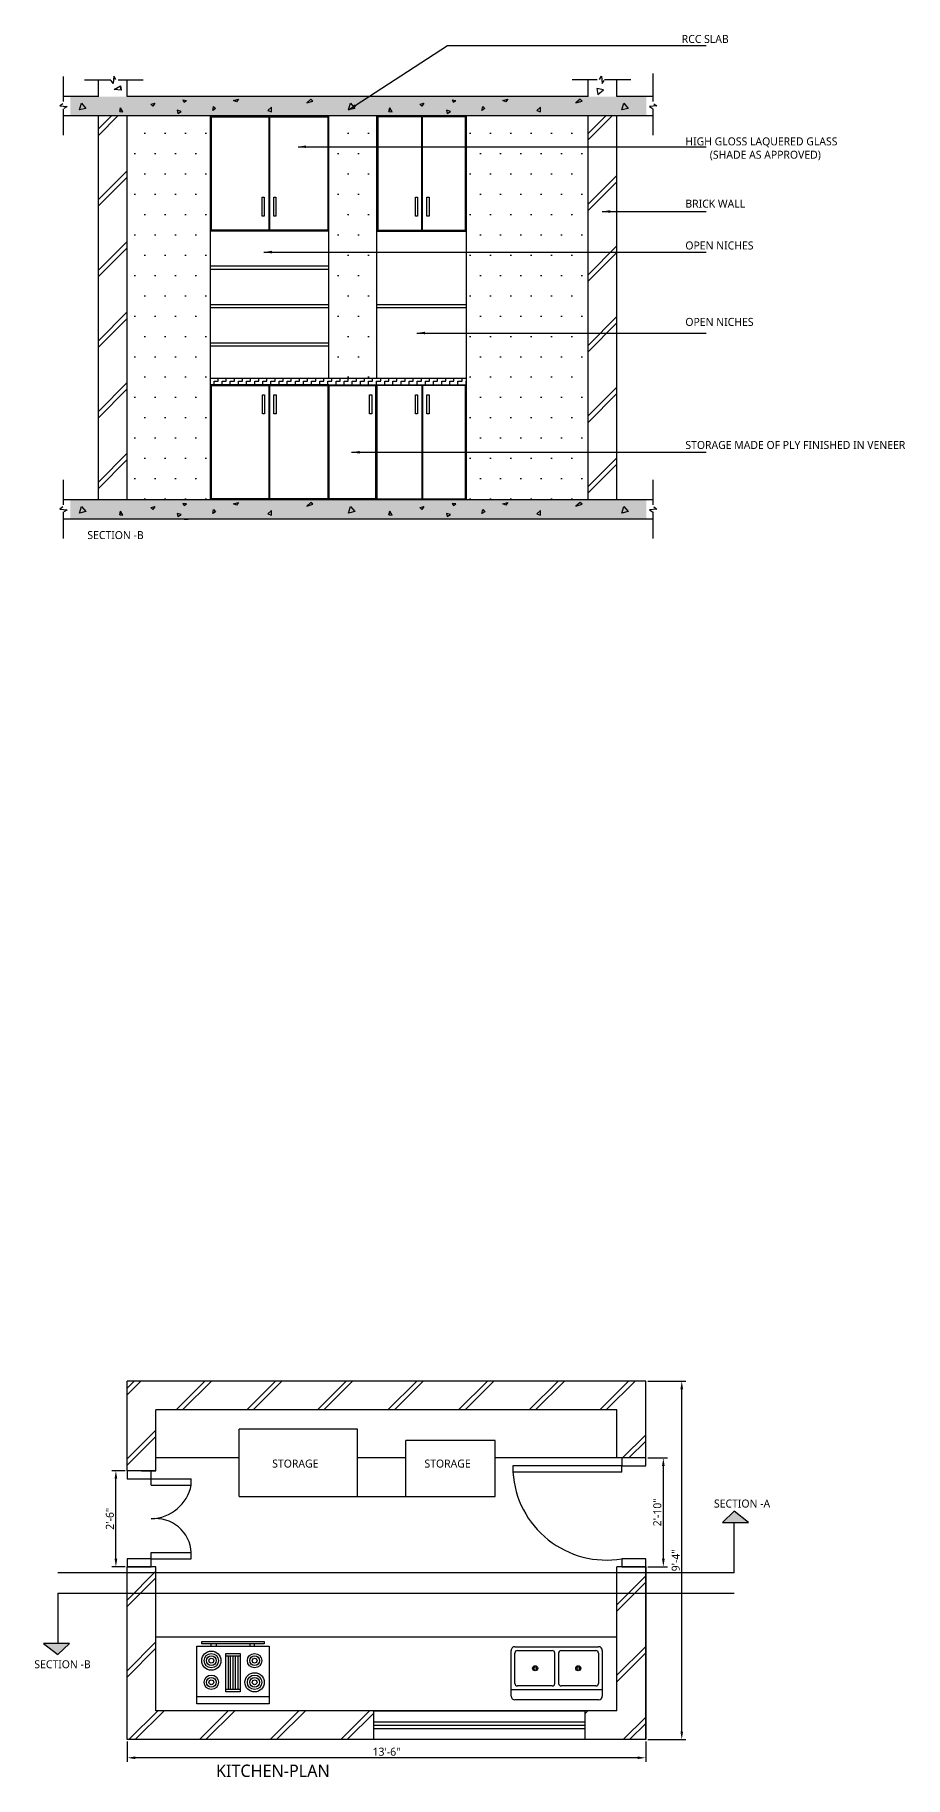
# Model space of a CAD drawing. Header units: millimetres. Extents: x 918 to 2834, y -227 to 832.
# Drawn here: x 1947 to 2219, y 288 to 832 of the extents above; entities that cross this region are included whole.
import ezdxf

# ---------------------------------------------------------------- set-up
doc = ezdxf.new("R2010")
doc.units = ezdxf.units.MM
doc.linetypes.add('ACAD_ISO02W100', pattern=[15, 12, -3])
doc.styles.get("Standard").update_dxf_attribs({"font": 'yugothic.ttf'})
doc.dimstyles.new('ISO-25', dxfattribs={"dimtxt": 2.5, "dimasz": 2.5, "dimexe": 1.25, "dimexo": 0.625, "dimtad": 1, "dimlunit": 4, "dimtxsty": 'Standard', "dimcen": 2.5, "dimadec": 0, "dimazin": 0, "dimtfac": 1, "dimtmove": 0, "dimatfit": 3, "dimfxl": 1, "dimarcsym": 0})

# ---------------------------------------------------------------- blocks, each defined once
blk = doc.blocks.new('Sink-double - 36 in top')
for p, q in [((-18, -4), (18, -4)), ((-0.75, -18.5), (-0.75, -6.5)), ((0.75, -6.5), (0.75, -18.5))]:
    blk.add_line(p, q)
for points in [[(-16.5, 0), (16.5, 0)], [(-18, -19.5), (-18, -1.5)], [(-16.5, -18.5), (-16.5, -6.5)], [(-15.5, -5.5), (-1.75, -5.5)], [(1.75, -5.5), (15.5, -5.5)], [(16.5, -6.5), (16.5, -18.5)], [(18, -1.5), (18, -19.5)], [(-1.75, -19.5), (-15.5, -19.5)], [(15.5, -19.5), (1.75, -19.5)], [(16.5, -21), (-16.5, -21)]]:
    blk.add_lwpolyline(points)
for centre, radius in [((-8.5, -12.5), 1), ((-8.5, -12.5), 0.5), ((8.5, -12.5), 1), ((8.5, -12.5), 0.5)]:
    blk.add_circle(centre, radius)
for centre, radius, start, end in [((-16.5, -1.5), 1.5, 90, 180), ((16.5, -1.5), 1.5, 0, 90), ((-15.5, -6.5), 1, 90, 180), ((-1.75, -6.5), 1, 0, 90), ((1.75, -6.5), 1, 90, 180), ((15.5, -6.5), 1, 0, 90), ((-16.5, -19.5), 1.5, 180, 270), ((-15.5, -18.5), 1, 180, 270), ((-1.75, -18.5), 1, 270, 0), ((1.75, -18.5), 1, 180, 270), ((15.5, -18.5), 1, 270, 0), ((16.5, -19.5), 1.5, 270, 0)]:
    blk.add_arc(centre, radius, start, end)
blk = doc.blocks.new('Range-Oven - 30 in top')
for p, q in [((0, -3), (30, -3)), ((12, -6), (18, -6)), ((13, -20), (13, -6)), ((14, -6), (14, -20)), ((15, -20), (15, -6)), ((16, -6), (16, -20)), ((17, -20), (17, -6)), ((18, -20), (12, -20)), ((6, -24), (6, -25)), ((8, -25), (8, -24)), ((22, -25), (22, -24)), ((24, -24), (24, -25))]:
    blk.add_line(p, q)
for points in [[(0, -24), (0, 0), (30, 0), (30, -24)], [(12, -21), (12, -5), (18, -5), (18, -21)], [(2, -26), (2, -25), (28, -25), (28, -26)]]:
    blk.add_lwpolyline(points, close=True)
for centre, radius in [((6, -9), 4), ((6, -9), 3), ((6, -9), 2), ((24, -9), 3), ((24, -9), 2), ((6, -9), 1), ((24, -18), 4), ((24, -9), 1), ((6, -18), 3), ((6, -18), 2), ((6, -18), 1), ((24, -18), 3), ((24, -18), 2), ((24, -18), 1)]:
    blk.add_circle(centre, radius)
blk = doc.blocks.new('*D27')
at = {"color": 0, "lineweight": -2}
for p, q in [((1975.66, 298.87), (1975.66, 292.57)), ((2137.66, 298.87), (2137.66, 292.57)), ((2135.16, 293.82), (1978.16, 293.82))]:
    blk.add_line(p, q, dxfattribs=at)
at = {"color": 0}
for points in [[(1978.16, 294.23), (1978.16, 293.4), (1975.66, 293.82)], [(2135.16, 294.23), (2135.16, 293.4), (2137.66, 293.82)]]:
    blk.add_solid(points, dxfattribs=at)
at = {"layer": 'Defpoints', "color": 0}
for p in [(1975.66, 299.5), (2137.66, 299.5), (1975.66, 293.82)]:
    blk.add_point(p, dxfattribs=at)
at = {"color": 0, "insert": (2056.66, 295.69), "char_height": 2.5, "attachment_point": 5}
blk.add_mtext('13\'-6"', dxfattribs=at)
blk = doc.blocks.new('*D28')
at = {"color": 0, "lineweight": -2}
for p, q in [((2138.28, 411.5), (2150.15, 411.5)), ((2148.9, 302), (2148.9, 409)), ((2138.28, 299.5), (2150.15, 299.5))]:
    blk.add_line(p, q, dxfattribs=at)
at = {"color": 0}
for points in [[(2148.48, 409), (2149.31, 409), (2148.9, 411.5)], [(2148.48, 302), (2149.31, 302), (2148.9, 299.5)]]:
    blk.add_solid(points, dxfattribs=at)
at = {"layer": 'Defpoints', "color": 0}
for p in [(2137.66, 411.5), (2148.9, 411.5), (2137.66, 299.5)]:
    blk.add_point(p, dxfattribs=at)
at = {"color": 0, "insert": (2147.02, 355.5), "char_height": 2.5, "attachment_point": 5, "rotation": 90}
blk.add_mtext('9\'-4"', dxfattribs=at)
blk = doc.blocks.new('*D29')
at = {"color": 0, "lineweight": -2}
for p, q in [((2138.28, 387.5), (2144.4, 387.5)), ((2143.15, 356), (2143.15, 385)), ((2138.28, 353.5), (2144.4, 353.5))]:
    blk.add_line(p, q, dxfattribs=at)
at = {"color": 0}
for points in [[(2142.73, 385), (2143.57, 385), (2143.15, 387.5)], [(2142.73, 356), (2143.57, 356), (2143.15, 353.5)]]:
    blk.add_solid(points, dxfattribs=at)
at = {"layer": 'Defpoints', "color": 0}
for p in [(2137.66, 387.5), (2143.15, 387.5), (2137.66, 353.5)]:
    blk.add_point(p, dxfattribs=at)
at = {"color": 0, "insert": (2141.27, 370.5), "char_height": 2.5, "attachment_point": 5, "rotation": 90}
blk.add_mtext('2\'-10"', dxfattribs=at)
blk = doc.blocks.new('*D30')
at = {"color": 0, "lineweight": -2}
for p, q in [((1975.03, 383.5), (1970.88, 383.5)), ((1972.13, 356), (1972.13, 381)), ((1975.03, 353.5), (1970.88, 353.5))]:
    blk.add_line(p, q, dxfattribs=at)
at = {"color": 0}
for points in [[(1971.71, 381), (1972.55, 381), (1972.13, 383.5)], [(1971.71, 356), (1972.55, 356), (1972.13, 353.5)]]:
    blk.add_solid(points, dxfattribs=at)
at = {"layer": 'Defpoints', "color": 0}
for p in [(1972.13, 383.5), (1975.66, 383.5), (1975.66, 353.5)]:
    blk.add_point(p, dxfattribs=at)
at = {"color": 0, "insert": (1970.26, 368.5), "char_height": 2.5, "attachment_point": 5, "rotation": 90}
blk.add_mtext('2\'-6"', dxfattribs=at)

msp = doc.modelspace()

# ---------------------------------------------------------------- hatches: boundary and pattern name
h = msp.add_hatch()
h.set_pattern_fill('DOTS', color=256, style=0)
h.set_pattern_definition([(0, (344.2528, 217.2741), (0.79375, 1.5875), [0, -1.5875])])
h.paths.add_polyline_path([(2137.876, 812.876), (1957.85, 812.876), (1957.85, 806.876), (2137.876, 806.876)])
h = msp.add_hatch()
h.set_pattern_fill('JIS_LC_8A', color=256, scale=2, style=0)
h.set_pattern_definition([(45, (344.253, 217.274), (-11.03087, 11.03087), []), (45, (346.253, 217.274), (-11.03087, 11.03087), [])])
h.paths.add_polyline_path([(1975.657, 806.876), (1966.657, 806.876), (1966.657, 686.876), (1975.657, 686.876)])
h.paths.add_polyline_path([(2128.657, 806.876), (2119.657, 806.876), (2119.657, 686.876), (2128.657, 686.876)])
h = msp.add_hatch()
h.set_pattern_fill('DOTS', color=256, scale=4, style=0)
h.set_pattern_definition([(0, (0, 217.274), (3.175, 6.35), [0, -6.35])])
h.paths.add_polyline_path([(2081.657, 686.876), (2119.657, 686.876), (2119.657, 806.876), (2081.657, 806.876), (2081.657, 770.876)])
h.paths.add_polyline_path([(1975.657, 686.876), (2001.657, 686.876), (2001.657, 722.876), (2001.657, 806.876), (1975.657, 806.876)])
h.paths.add_polyline_path([(2038.657, 724.876), (2053.657, 724.876), (2053.657, 806.876), (2038.657, 806.876)])
h = msp.add_hatch()
h.set_pattern_fill('ZIGZAG', color=256, scale=0.4, style=0)
h.set_pattern_definition([(0, (0, 217.2741), (1.27, 1.27), [1.27, -1.27]), (90, (1.27, 217.2741), (-1.27, 1.27), [1.27, -1.27])])
h.paths.add_polyline_path([(2001.657, 724.876), (2001.657, 722.876), (2081.657, 722.876), (2081.657, 724.876)])
h = msp.add_hatch()
h.set_pattern_fill('DOTS', color=256, style=0)
h.set_pattern_definition([(0, (344.2528, 91.2741), (0.79375, 1.5875), [0, -1.5875])])
h.paths.add_polyline_path([(2137.876, 686.876), (1957.85, 686.876), (1957.85, 680.876), (2137.876, 680.876)])
h = msp.add_hatch()
h.set_pattern_fill('JIS_LC_8A', color=256, scale=2, style=0)
h.paths.add_polyline_path([(2137.657, 411.499), (1975.657, 411.499), (1975.657, 383.499), (1983.164, 383.499), (1984.657, 383.499), (1984.657, 402.499), (2128.657, 402.499), (2128.657, 387.499), (2137.657, 387.499)])
h.paths.add_polyline_path([(2137.657, 353.499), (2130.151, 353.499), (2128.657, 353.499), (2128.657, 308.499), (2118.657, 308.499), (2118.657, 299.499), (2137.657, 299.499)])
h.paths.add_polyline_path([(2052.657, 308.499), (1984.657, 308.499), (1984.657, 353.499), (1975.657, 353.499), (1975.657, 299.499), (2052.657, 299.499)])
for points in [[(2161.586, 367.362), (2169.737, 367.362), (2165.284, 370.869)], [(1957.644, 329.563), (1949.493, 329.563), (1953.945, 326.056)]]:
    msp.add_hatch(color=256).paths.add_polyline_path(points)

# ---------------------------------------------------------------- linework, layer by layer
for p, q in [((1966.657, 812.876), (1966.657, 817.876)), ((1971.27, 816.942), (1970.622, 817.903)), ((1971.511, 819.248), (1971.27, 816.942)), ((1972.16, 818.287), (1971.511, 819.248)), ((1975.657, 812.876), (1975.657, 817.876)), ((2119.657, 812.876), (2119.657, 817.876)), ((2123.155, 818.287), (2123.804, 819.248)), ((2123.804, 819.248), (2124.044, 816.942)), ((2124.044, 816.942), (2124.693, 817.903)), ((2128.657, 812.876), (2128.657, 817.876)), ((1966.657, 812.876), (1955.777, 812.876)), ((1971.555, 815.076), (1973.593, 816.235)), ((1973.732, 814.941), (1971.555, 815.076)), ((1973.732, 814.941), (1973.593, 816.235)), ((1973.593, 816.235), (1973.732, 814.941)), ((1973.732, 814.941), (1973.732, 814.941)), ((2119.657, 812.876), (1975.657, 812.876)), ((1994.179, 811.603), (1993.05, 811.799)), ((1993.05, 811.799), (1993.443, 811.162)), ((1993.443, 811.162), (1994.179, 811.603)), ((2008.872, 811.655), (2010.457, 812.057)), ((2009.812, 811.225), (2008.872, 811.655)), ((2010.457, 812.057), (2009.812, 811.225)), ((2033.075, 812.053), (2031.729, 810.948)), ((2031.729, 810.948), (2033.643, 811.501)), ((2033.643, 811.501), (2033.075, 812.053)), ((2078.285, 811.603), (2077.156, 811.799)), ((2077.156, 811.799), (2077.549, 811.162)), ((2077.549, 811.162), (2078.285, 811.603)), ((2092.977, 811.655), (2094.563, 812.057)), ((2093.918, 811.225), (2092.977, 811.655)), ((2094.563, 812.057), (2093.918, 811.225)), ((2117.181, 812.053), (2115.835, 810.948)), ((2115.835, 810.948), (2117.749, 811.501)), ((2117.749, 811.501), (2117.181, 812.053)), ((2124.403, 814.977), (2122.377, 815.382)), ((2122.377, 815.382), (2122.66, 813.52)), ((2122.66, 813.52), (2124.403, 814.977)), ((2139.937, 812.876), (2128.657, 812.876)), ((1955.585, 810.673), (1954.624, 810.025)), ((1954.624, 810.025), (1956.93, 809.784)), ((2139.937, 806.876), (1955.777, 806.876)), ((1956.93, 809.784), (1955.969, 809.135)), ((1960.725, 808.747), (1961.334, 810.824)), ((1962.703, 809.203), (1960.725, 808.747)), ((1961.334, 810.824), (1962.703, 809.203)), ((1966.657, 686.876), (1966.657, 806.876)), ((1973.309, 808.189), (1973.596, 809.335)), ((1973.596, 809.335), (1973.309, 808.189)), ((1973.309, 808.189), (1974.315, 808.155)), ((1974.315, 808.155), (1973.596, 809.335)), ((1975.657, 686.876), (1975.657, 806.876)), ((1983.021, 810.517), (1984.246, 810.862)), ((1983.633, 809.889), (1983.021, 810.517)), ((1984.246, 810.862), (1983.633, 809.889)), ((1992.559, 808.27), (1991.308, 808.638)), ((1991.308, 808.638), (1991.529, 807.657)), ((1991.529, 807.657), (1992.559, 808.27)), ((2001.657, 686.876), (2001.657, 806.876)), ((2002.362, 808.576), (2002.635, 809.828)), ((2003.29, 809.173), (2002.362, 808.576)), ((2002.635, 809.828), (2003.29, 809.173)), ((2003.29, 809.173), (2003.29, 809.173)), ((2020.706, 809.592), (2019.542, 808.573)), ((2019.542, 808.573), (2020.706, 808.122)), ((2019.857, 806.576), (2019.857, 771.176)), ((2020.157, 806.576), (2020.157, 771.176)), ((2020.706, 808.122), (2020.706, 809.592)), ((2038.657, 724.876), (2038.657, 806.876)), ((2044.831, 808.747), (2045.439, 810.824)), ((2046.809, 809.203), (2044.831, 808.747)), ((2045.439, 810.824), (2046.809, 809.203)), ((2053.657, 724.876), (2053.657, 806.876)), ((2057.415, 808.189), (2057.702, 809.335)), ((2057.702, 809.335), (2057.415, 808.189)), ((2057.415, 808.189), (2058.421, 808.155)), ((2058.421, 808.155), (2057.702, 809.335)), ((2067.126, 810.517), (2068.352, 810.862)), ((2067.739, 809.889), (2067.126, 810.517)), ((2067.657, 771.176), (2067.657, 806.576)), ((2068.352, 810.862), (2067.739, 809.889)), ((2067.957, 771.176), (2067.957, 806.576)), ((2076.665, 808.27), (2075.414, 808.638)), ((2075.414, 808.638), (2075.635, 807.657)), ((2075.635, 807.657), (2076.665, 808.27)), ((2081.657, 686.876), (2081.657, 806.876)), ((2086.468, 808.576), (2086.741, 809.828)), ((2087.396, 809.173), (2086.468, 808.576)), ((2086.741, 809.828), (2087.396, 809.173)), ((2087.396, 809.173), (2087.396, 809.173)), ((2104.812, 809.592), (2103.648, 808.573)), ((2103.648, 808.573), (2104.812, 808.122)), ((2104.812, 808.122), (2104.812, 809.592)), ((2119.657, 686.876), (2119.657, 806.876)), ((2119.657, 686.876), (2119.657, 806.876)), ((2128.657, 686.876), (2128.657, 806.876)), ((2130.18, 808.747), (2130.789, 810.824)), ((2132.159, 809.203), (2130.18, 808.747)), ((2130.789, 810.824), (2132.159, 809.203)), ((2141.089, 810.025), (2138.784, 809.784)), ((2138.784, 809.784), (2139.744, 809.135)), ((2140.129, 810.673), (2141.089, 810.025)), ((2038.657, 770.876), (2001.657, 770.876)), ((2053.657, 770.876), (2081.657, 770.876)), ((2038.657, 759.876), (2001.657, 759.876)), ((2038.657, 758.876), (2001.657, 758.876)), ((2038.657, 747.876), (2001.657, 747.876)), ((2038.657, 746.876), (2001.657, 746.876)), ((2081.657, 747.876), (2053.657, 747.876)), ((2081.657, 746.876), (2053.657, 746.876)), ((2038.657, 735.876), (2001.657, 735.876)), ((2038.657, 734.876), (2001.657, 734.876)), ((2038.657, 722.876), (2001.657, 722.876)), ((2001.657, 722.876), (2081.657, 722.876)), ((2019.857, 722.576), (2019.857, 687.176)), ((2020.157, 722.576), (2020.157, 687.176)), ((2038.657, 687.176), (2038.657, 722.576)), ((2038.657, 722.576), (2053.357, 722.576)), ((2053.357, 687.176), (2053.357, 722.576)), ((2067.657, 722.576), (2067.657, 687.176)), ((2067.957, 722.576), (2067.957, 687.176)), ((2139.937, 686.876), (1955.777, 686.876)), ((2008.872, 685.655), (2010.457, 686.057)), ((2010.457, 686.057), (2009.812, 685.225)), ((2033.075, 686.053), (2031.729, 684.948)), ((2033.643, 685.501), (2033.075, 686.053)), ((2053.357, 687.176), (2038.657, 687.176)), ((2092.977, 685.655), (2094.563, 686.057)), ((2094.563, 686.057), (2093.918, 685.225)), ((2117.181, 686.053), (2115.835, 684.948)), ((2117.749, 685.501), (2117.181, 686.053)), ((1955.585, 684.673), (1954.624, 684.025)), ((1954.624, 684.025), (1956.93, 683.784)), ((2139.937, 680.876), (1955.777, 680.876)), ((1956.93, 683.784), (1955.969, 683.135)), ((1960.725, 682.747), (1961.334, 684.824)), ((1962.703, 683.203), (1960.725, 682.747)), ((1961.334, 684.824), (1962.703, 683.203)), ((1973.309, 682.189), (1973.596, 683.335)), ((1973.596, 683.335), (1973.309, 682.189)), ((1973.309, 682.189), (1974.315, 682.155)), ((1974.315, 682.155), (1973.596, 683.335)), ((1983.021, 684.517), (1984.246, 684.862)), ((1983.633, 683.889), (1983.021, 684.517)), ((1984.246, 684.862), (1983.633, 683.889)), ((1992.559, 682.27), (1991.308, 682.638)), ((1991.308, 682.638), (1991.529, 681.657)), ((1991.529, 681.657), (1992.559, 682.27)), ((1994.179, 685.603), (1993.05, 685.799)), ((1993.05, 685.799), (1993.443, 685.162)), ((1993.411, 680.876), (1994.669, 680.876)), ((1993.443, 685.162), (1994.179, 685.603)), ((2002.362, 682.576), (2002.635, 683.828)), ((2003.29, 683.173), (2002.362, 682.576)), ((2002.635, 683.828), (2003.29, 683.173)), ((2003.29, 683.173), (2003.29, 683.173)), ((2009.812, 685.225), (2008.872, 685.655)), ((2020.706, 683.592), (2019.542, 682.573)), ((2019.542, 682.573), (2020.706, 682.122)), ((2020.706, 682.122), (2020.706, 683.592)), ((2031.729, 684.948), (2033.643, 685.501)), ((2044.831, 682.747), (2045.439, 684.824)), ((2046.809, 683.203), (2044.831, 682.747)), ((2045.439, 684.824), (2046.809, 683.203)), ((2057.415, 682.189), (2057.702, 683.335)), ((2057.702, 683.335), (2057.415, 682.189)), ((2057.415, 682.189), (2058.421, 682.155)), ((2058.421, 682.155), (2057.702, 683.335)), ((2067.126, 684.517), (2068.352, 684.862)), ((2067.739, 683.889), (2067.126, 684.517)), ((2068.352, 684.862), (2067.739, 683.889)), ((2076.665, 682.27), (2075.414, 682.638)), ((2075.414, 682.638), (2075.635, 681.657)), ((2075.635, 681.657), (2076.665, 682.27)), ((2078.285, 685.603), (2077.156, 685.799)), ((2077.156, 685.799), (2077.549, 685.162)), ((2077.549, 685.162), (2078.285, 685.603)), ((2086.468, 682.576), (2086.741, 683.828)), ((2087.396, 683.173), (2086.468, 682.576)), ((2086.741, 683.828), (2087.396, 683.173)), ((2087.396, 683.173), (2087.396, 683.173)), ((2093.918, 685.225), (2092.977, 685.655)), ((2104.812, 683.592), (2103.648, 682.573)), ((2103.648, 682.573), (2104.812, 682.122)), ((2104.812, 682.122), (2104.812, 683.592)), ((2115.835, 684.948), (2117.749, 685.501)), ((2130.18, 682.747), (2130.789, 684.824)), ((2132.159, 683.203), (2130.18, 682.747)), ((2130.789, 684.824), (2132.159, 683.203)), ((2141.089, 684.025), (2138.784, 683.784)), ((2138.784, 683.784), (2139.744, 683.135)), ((2140.129, 684.673), (2141.089, 684.025)), ((1975.657, 383.499), (1975.657, 411.499)), ((2137.657, 411.499), (1975.657, 411.499)), ((2137.657, 387.499), (2137.657, 411.499)), ((1984.657, 383.499), (1984.657, 402.499)), ((2128.657, 402.499), (1984.657, 402.499)), ((2128.657, 387.499), (2128.657, 402.499)), ((1984.657, 387.499), (1984.657, 396.499)), ((2010.657, 375.499), (2010.657, 396.499)), ((2047.657, 396.499), (2010.657, 396.499)), ((2047.657, 375.499), (2047.657, 396.499)), ((2062.657, 375.499), (2062.657, 392.999)), ((2090.657, 392.999), (2062.657, 392.999)), ((2090.657, 375.499), (2090.657, 392.999)), ((2010.657, 387.499), (1984.657, 387.499)), ((2062.657, 387.499), (2047.657, 387.499)), ((2137.657, 387.499), (2090.657, 387.499)), ((1984.657, 383.499), (1975.657, 383.499)), ((2130.151, 385.023), (2096.151, 385.023)), ((2096.151, 385.023), (2096.151, 383.023)), ((2130.151, 383.023), (2096.151, 383.023)), ((2130.151, 383.023), (2130.151, 385.023)), ((1983.164, 381.023), (1995.688, 381.023)), ((1983.164, 379.023), (1983.164, 381.023)), ((1983.164, 379.023), (1995.688, 379.023)), ((1995.688, 379.023), (1995.688, 381.023)), ((2010.657, 375.499), (2090.657, 375.499)), ((2165.284, 370.869), (2161.586, 367.362)), ((2169.737, 367.362), (2165.284, 370.869)), ((2161.586, 367.362), (2169.737, 367.362)), ((2165.284, 351.636), (2165.284, 367.362)), ((1983.164, 357.974), (1995.688, 357.974)), ((1983.164, 355.974), (1983.164, 357.974)), ((1983.164, 355.974), (1995.688, 355.974)), ((1995.688, 355.974), (1995.688, 357.974)), ((2165.284, 351.636), (1953.945, 351.636)), ((1984.657, 353.499), (1975.657, 353.499)), ((1975.657, 299.499), (1975.657, 353.499)), ((1984.657, 308.499), (1984.657, 353.499)), ((2128.657, 308.499), (2128.657, 353.499)), ((2137.657, 353.499), (2128.657, 353.499)), ((2137.657, 299.499), (2137.657, 353.499)), ((1953.945, 345.289), (2165.284, 345.289)), ((1953.945, 345.289), (1953.945, 329.563)), ((1957.644, 329.563), (1949.493, 329.563)), ((1949.493, 329.563), (1953.945, 326.056)), ((1953.945, 326.056), (1957.644, 329.563)), ((2128.657, 331.499), (1984.657, 331.499)), ((2128.657, 308.499), (1984.657, 308.499)), ((2052.657, 304.999), (2118.657, 304.999)), ((2052.657, 303.999), (2118.657, 303.999)), ((2052.657, 302.999), (2118.657, 302.999))]:
    msp.add_line(p, q)
at = {"linetype": 'Continuous'}
for points in [[(1955.777, 811.368), (1955.777, 819.145)], [(1962.281, 818.095), (1970.598, 818.095)], [(1972.854, 818.095), (1980.632, 818.095)], [(2122.461, 818.095), (2114.683, 818.095)], [(2133.034, 818.095), (2124.717, 818.095)], [(2139.937, 811.368), (2139.937, 820.083)], [(1955.777, 800.794), (1955.777, 809.111)], [(2139.937, 800.794), (2139.937, 809.111)], [(1955.777, 685.368), (1955.777, 693.145)], [(2139.937, 685.368), (2139.937, 693.145)], [(1955.777, 674.794), (1955.777, 683.111)], [(2139.937, 674.794), (2139.937, 683.111)]]:
    msp.add_lwpolyline(points, dxfattribs=at)
for points in [[(2019.857, 771.176), (2001.957, 771.176), (2001.957, 806.576), (2019.857, 806.576)], [(2020.157, 806.576), (2038.357, 806.576), (2038.357, 771.176), (2020.157, 771.176)], [(2067.657, 806.576), (2053.957, 806.576), (2053.957, 771.176), (2067.657, 771.176)], [(2067.957, 771.176), (2081.357, 771.176), (2081.357, 806.576), (2067.957, 806.576)], [(2001.657, 724.876), (2081.657, 724.876)], [(2038.657, 686.876), (2001.657, 686.876), (2001.657, 722.876), (2038.657, 722.876)], [(2019.857, 687.176), (2001.957, 687.176), (2001.957, 722.576), (2019.857, 722.576)], [(2020.157, 722.576), (2038.357, 722.576), (2038.357, 687.176), (2020.157, 687.176)], [(2038.657, 722.576), (2038.657, 687.176)], [(2067.657, 722.576), (2053.657, 722.576), (2053.657, 687.176), (2067.657, 687.176)], [(2067.957, 687.176), (2081.357, 687.176), (2081.357, 722.576), (2067.957, 722.576)], [(2137.657, 353.499), (2137.657, 299.499), (1975.657, 299.499), (1975.657, 353.499)]]:
    msp.add_lwpolyline(points)
for points in [[(2081.657, 806.876), (2053.657, 806.876), (2053.657, 770.876), (2081.657, 770.876)], [(2017.819, 781.484), (2018.489, 781.484), (2018.489, 775.543), (2017.819, 775.543)], [(2021.416, 781.484), (2022.086, 781.484), (2022.086, 775.543), (2021.416, 775.543)], [(2065.693, 781.484), (2066.363, 781.484), (2066.363, 775.543), (2065.693, 775.543)], [(2069.29, 781.484), (2069.96, 781.484), (2069.96, 775.543), (2069.29, 775.543)], [(2017.893, 719.71), (2018.563, 719.71), (2018.563, 713.769), (2017.893, 713.769)], [(2021.49, 719.71), (2022.16, 719.71), (2022.16, 713.769), (2021.49, 713.769)], [(2051.393, 719.71), (2052.063, 719.71), (2052.063, 713.769), (2051.393, 713.769)], [(2065.693, 719.71), (2066.363, 719.71), (2066.363, 713.769), (2065.693, 713.769)], [(2069.29, 719.71), (2069.96, 719.71), (2069.96, 713.769), (2069.29, 713.769)], [(2137.657, 387.499), (2130.151, 387.499), (2130.151, 385.023), (2137.657, 385.023)], [(1983.164, 383.499), (1975.657, 383.499), (1975.657, 381.023), (1983.164, 381.023)], [(1980.157, 383.499), (1984.657, 383.499), (1984.657, 383.499), (1980.157, 383.499)], [(1983.164, 355.974), (1975.657, 355.974), (1975.657, 353.499), (1983.164, 353.499)], [(2137.657, 355.974), (2130.151, 355.974), (2130.151, 353.499), (2137.657, 353.499)], [(2118.657, 299.499), (2052.657, 299.499), (2052.657, 308.499), (2118.657, 308.499)]]:
    msp.add_lwpolyline(points, close=True)
for centre, radius, start, end in [((2125.413, 384.912), 29.323, 183.69396, 279.29793), ((1982.727, 381.733), 13.242, 271.89152, 348.18991), ((1984.459, 357.326), 11.248, 3.30531, 96.61326)]:
    msp.add_arc(centre, radius, start, end)

# ---------------------------------------------------------------- block references
at = {"linetype": 'ACAD_ISO02W100', "lineweight": 100, "rotation": 180}
for name, p, xscale, yscale, zscale in [('Range-Oven - 30 in top', (2019.973, 310.643), 0.7514394825984709, 0.7514394825984709, 0.7514394825985242), ('Sink-double - 36 in top', (2109.839, 311.908), 0.7916644492888736, 0.7916644492887599, 0.791664449288722)]:
    msp.add_blockref(name, p, dxfattribs=dict(at, xscale=xscale, yscale=yscale, zscale=zscale))

# ---------------------------------------------------------------- texts
at = {"attachment_point": 1}
for s, insert, char_height, width in [('RCC SLAB', (2148.893, 832.158), 2.5, 17.58185), ('HIGH GLOSS LAQUERED GLASS\\P         (SHADE AS APPROVED)', (2150.029, 800.151), 2.5, 56.05174), ('BRICK WALL', (2150.029, 780.689), 2.5, 24.12605), ('OPEN NICHES', (2150.029, 767.631), 2.5, 24.12605), ('OPEN NICHES', (2150.029, 743.741), 2.5, 24.12605), ('STORAGE MADE OF PLY FINISHED IN VENEER', (2150.029, 705.292), 2.5, 68.70681), ('SECTION -B', (1963.205, 677.139), 2.5, 19.89776), ('STORAGE', (2020.97, 386.996), 2.5, 15.52674), ('STORAGE', (2068.525, 386.996), 2.5, 15.52674), ('SECTION -A', (2158.964, 374.508), 2.5, 19.89776), ('SECTION -B', (1946.646, 324.287), 2.5, 19.89776), ('KITCHEN-PLAN', (2003.396, 291.687), 3.86855, 37.60258)]:
    msp.add_mtext(s, dxfattribs=dict(at, insert=insert, char_height=char_height, width=width))

# ---------------------------------------------------------------- dimensions: what is measured, and where the dimension line sits
dim = msp.add_linear_dim(base=(2148.896, 411.499), p1=(2137.657, 299.499), p2=(2137.657, 411.499), angle=90, dimstyle='ISO-25')
dim.commit()
dim.dimension.update_dxf_attribs({"geometry": '*D28', "text_midpoint": (2148.896, 355.499), "dimtype": 160})
for base, p1, p2, picture, middle in [((2143.15, 387.499), (2137.657, 353.499), (2137.657, 387.499), '*D29', (2141.275, 370.499)), ((1972.13, 383.499), (1975.657, 353.499), (1975.657, 383.499), '*D30', (1970.255, 368.499))]:
    dim = msp.add_linear_dim(base=base, p1=p1, p2=p2, angle=90, dimstyle='ISO-25')
    dim.commit()
    dim.dimension.update_dxf_attribs({"geometry": picture, "text_midpoint": middle})
dim = msp.add_linear_dim(base=(1975.657, 293.817), p1=(2137.657, 299.499), p2=(1975.657, 299.499), dimstyle='ISO-25')
dim.commit()
dim.dimension.update_dxf_attribs({"geometry": '*D27', "text_midpoint": (2056.657, 293.817), "dimtype": 160})

# ---------------------------------------------------------------- leaders
for points in [[(2044.831, 808.747), (2075.744, 828.879), (2156.547, 828.879)], [(2029.039, 797.223), (2156.547, 797.223)], [(2124.054, 776.985), (2156.547, 776.985)], [(2018.375, 764.297), (2156.547, 764.297)], [(2066.187, 739.015), (2156.547, 739.015)], [(2045.776, 701.758), (2156.547, 701.758)]]:
    msp.add_leader(points, dimstyle='ISO-25', override={"dimgap": 0.625, "dimtad": 0})

doc.saveas('drawing.dxf')
